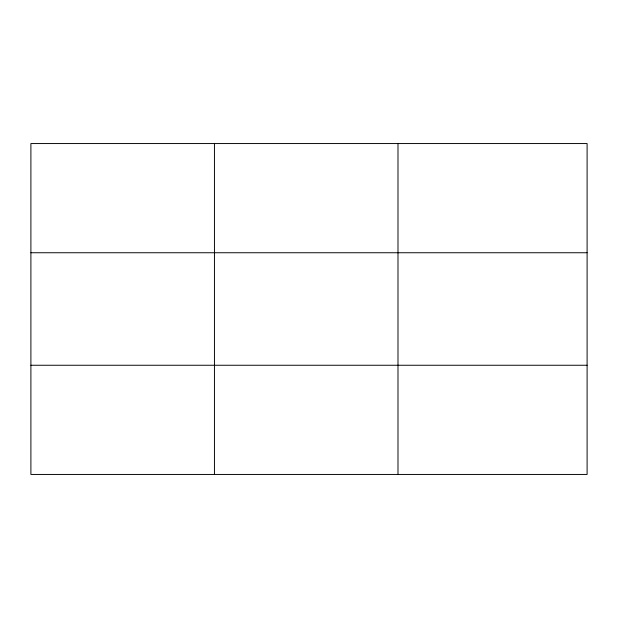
<?xml version="1.0" encoding="UTF-8"?>
<svg xmlns="http://www.w3.org/2000/svg" width="618" height="618" viewBox="0 0 618 618"><rect width="100%" height="100%" fill="white"/><g stroke="black" fill="none" stroke-linecap="round" stroke-linejoin="round"><path stroke-width="0.93" d="M214.446 474.446L214.446 143.554M397.992 474.446L397.992 143.554M587.1 252.747L587.1 143.554L30.9 143.554L30.9 474.446L587.1 474.446L587.1 252.747L30.9 252.747M30.9 365.253L587.1 365.253"/></g></svg>
